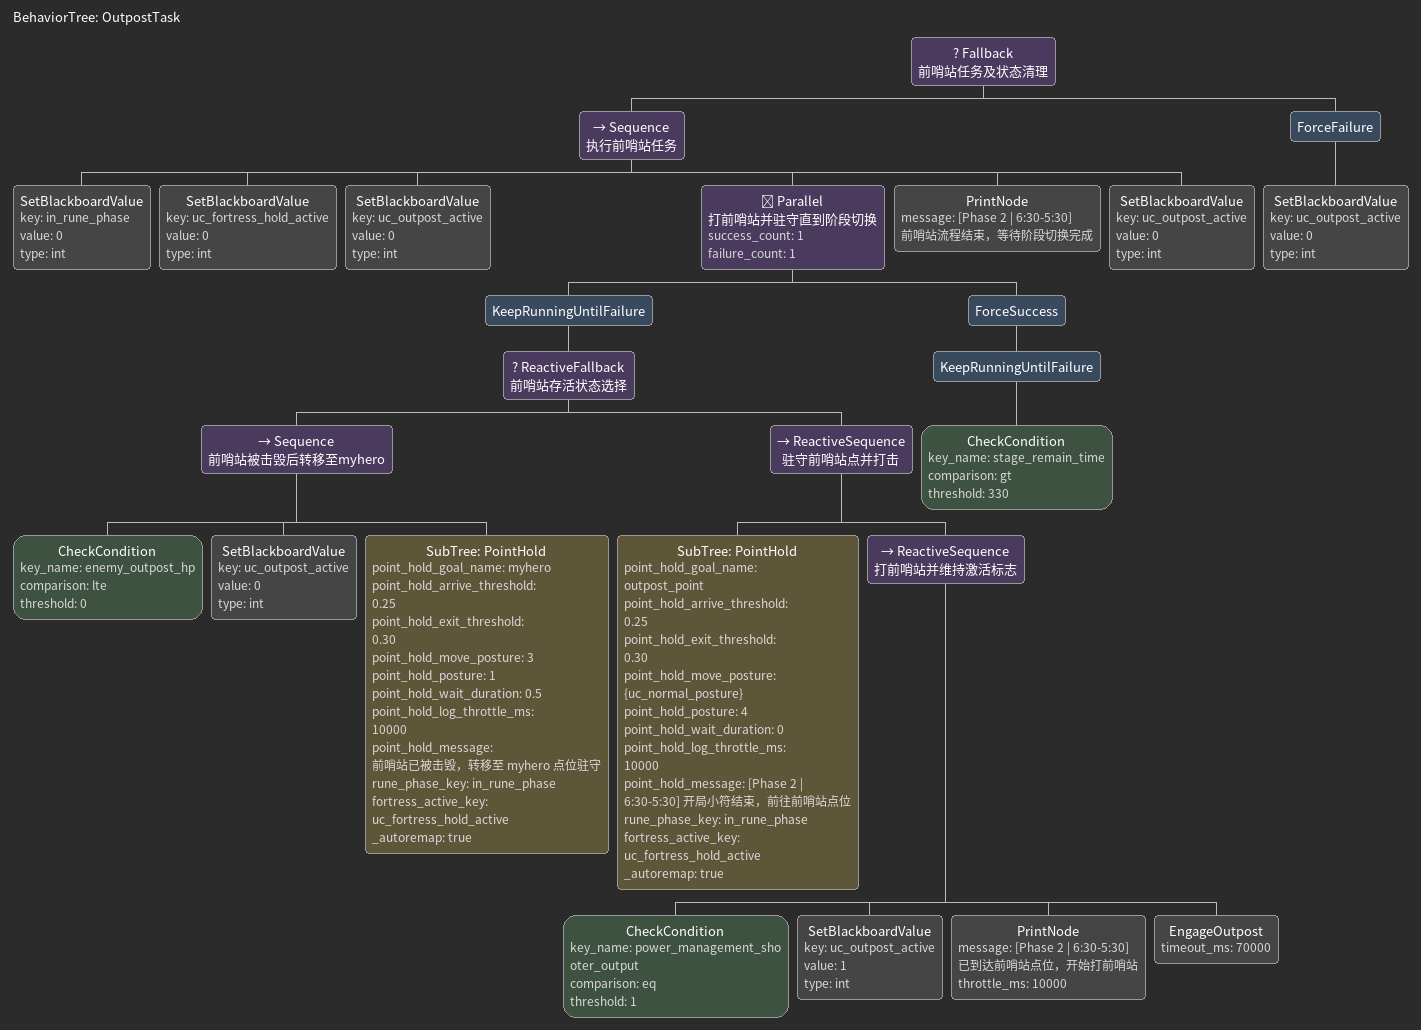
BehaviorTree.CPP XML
<?xml version="1.0" encoding="UTF-8"?>
<root BTCPP_format="4">
  <BehaviorTree ID="OutpostTask">
    <Fallback name="前哨站任务及状态清理">
      <Sequence name="执行前哨站任务">
        <SetBlackboardValue key="in_rune_phase" value="0" type="int"/>
        <SetBlackboardValue key="uc_fortress_hold_active" value="0" type="int"/>
        <SetBlackboardValue key="uc_outpost_active" value="0" type="int"/>
        <Parallel name="打前哨站并驻守直到阶段切换" success_count="1" failure_count="1">
          <!-- 作战分支始终保持 RUNNING，只有下方的阶段计时分支能结束 Parallel。 -->
          <KeepRunningUntilFailure>
            <ReactiveFallback name="前哨站存活状态选择">
              <Sequence name="前哨站被击毁后转移至myhero">
                <CheckCondition key_name="enemy_outpost_hp" comparison="lte" threshold="0"/>
                <SetBlackboardValue key="uc_outpost_active" value="0" type="int"/>
                <SubTree
                  ID="PointHold"
                  point_hold_goal_name="myhero"
                  point_hold_arrive_threshold="0.25"
                  point_hold_exit_threshold="0.30"
                  point_hold_move_posture="3"
                  point_hold_posture="1"
                  point_hold_wait_duration="0.5"
                  point_hold_log_throttle_ms="10000"
                  point_hold_message="前哨站已被击毁，转移至 myhero 点位驻守"
                  rune_phase_key="in_rune_phase"
                  fortress_active_key="uc_fortress_hold_active"
                  _autoremap="true"/>
              </Sequence>
              <ReactiveSequence name="驻守前哨站点并打击">
                <SubTree
                  ID="PointHold"
                  point_hold_goal_name="outpost_point"
                  point_hold_arrive_threshold="0.25"
                  point_hold_exit_threshold="0.30"
                  point_hold_move_posture="{uc_normal_posture}"
                  point_hold_posture="4"
                  point_hold_wait_duration="0"
                  point_hold_log_throttle_ms="10000"
                  point_hold_message="[Phase 2 | 6:30-5:30] 开局小符结束，前往前哨站点位"
                  rune_phase_key="in_rune_phase"
                  fortress_active_key="uc_fortress_hold_active"
                  _autoremap="true"/>
                <ReactiveSequence name="打前哨站并维持激活标志">
                  <CheckCondition key_name="power_management_shooter_output" comparison="eq" threshold="1"/>
                  <SetBlackboardValue key="uc_outpost_active" value="1" type="int"/>
                  <PrintNode message="[Phase 2 | 6:30-5:30] 已到达前哨站点位，开始打前哨站" throttle_ms="10000"/>
                  <EngageOutpost timeout_ms="70000"/>
                </ReactiveSequence>
              </ReactiveSequence>
            </ReactiveFallback>
          </KeepRunningUntilFailure>
          <ForceSuccess>
            <KeepRunningUntilFailure>
              <CheckCondition
                key_name="stage_remain_time"
                comparison="gt"
                threshold="330"/>
            </KeepRunningUntilFailure>
          </ForceSuccess>
        </Parallel>
        <PrintNode message="[Phase 2 | 6:30-5:30] 前哨站流程结束，等待阶段切换完成"/>
        <SetBlackboardValue key="uc_outpost_active" value="0" type="int"/>
      </Sequence>
      <ForceFailure>
        <SetBlackboardValue key="uc_outpost_active" value="0" type="int"/>
      </ForceFailure>
    </Fallback>
  </BehaviorTree>
</root>
